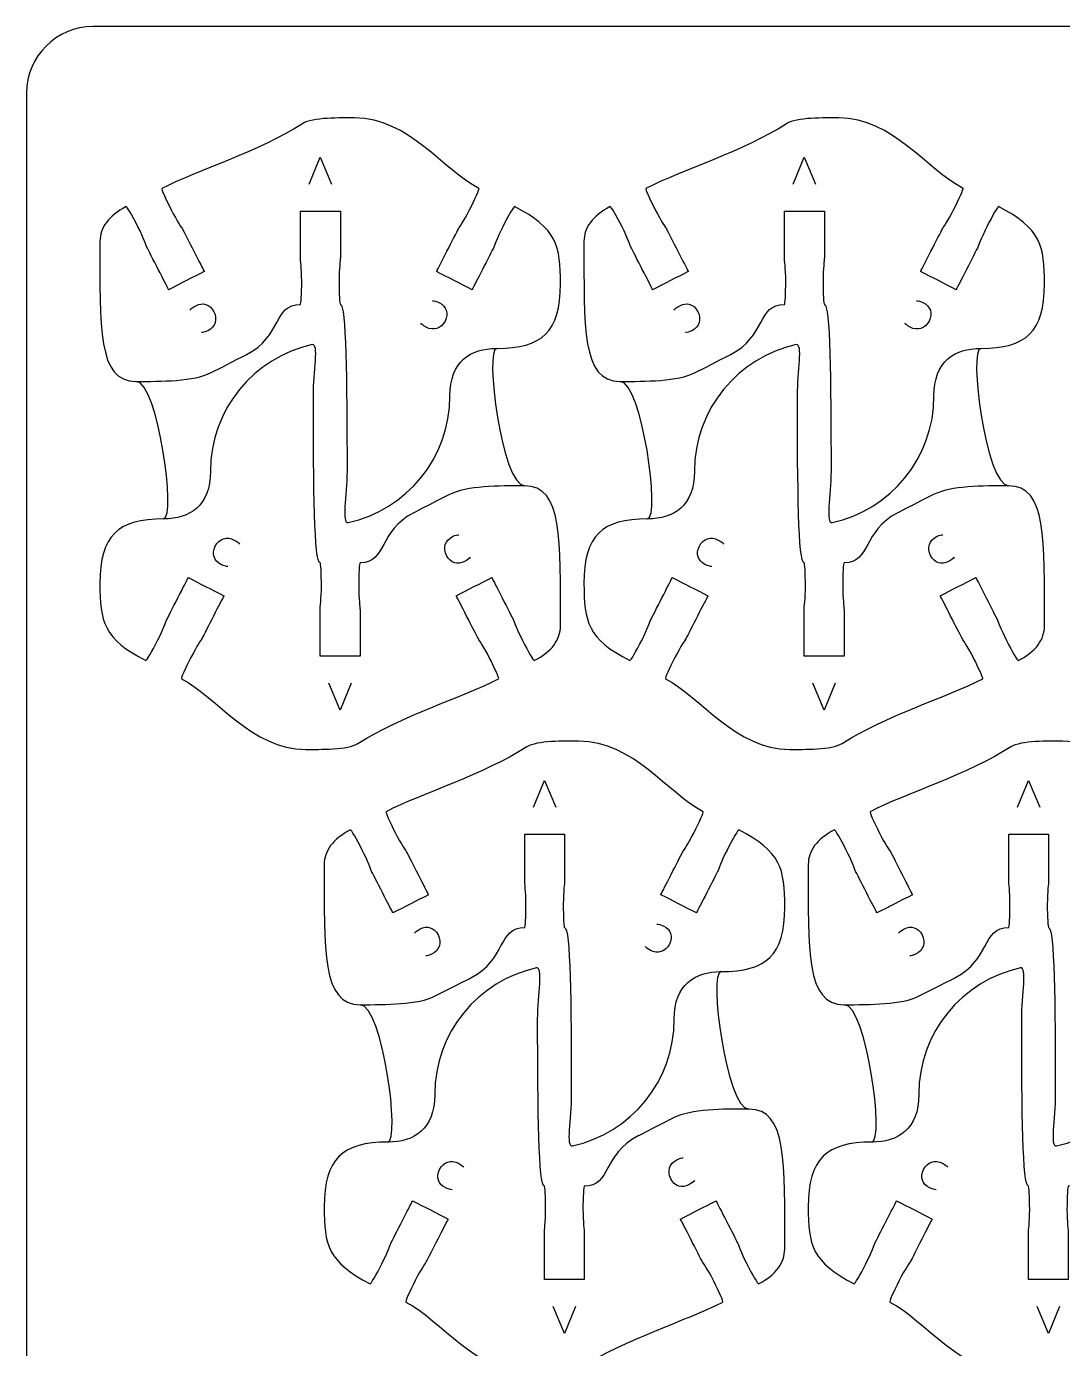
# Model space of a CAD drawing. Extents: x 0 to 300, y 0 to 300.
# Drawn here: x 0 to 77.8, y 200.8 to 300.1 of the extents above; entities that cross this region are included whole.
import ezdxf

# ---------------------------------------------------------------- set-up
doc = ezdxf.new("R2010")
doc.units = 0
doc.header["$MEASUREMENT"] = 0
doc.layers.add('DEFAULT', color=7, linetype='CONTINUOUS')

msp = doc.modelspace()

# ---------------------------------------------------------------- linework, layer by layer
at = {"layer": 'DEFAULT', "color": 250}
for points in [[(21.222, 288.269), (22.06, 290.29), (22.914, 288.269)], [(57.563, 288.269), (58.401, 290.29), (59.254, 288.269)], [(24.39, 250.787), (23.552, 248.766), (22.699, 250.787)], [(60.731, 250.787), (59.893, 248.766), (59.04, 250.787)], [(38.06, 241.474), (38.898, 243.496), (39.751, 241.474)], [(74.401, 241.474), (75.239, 243.496), (76.092, 241.474)], [(41.228, 203.992), (40.389, 201.971), (39.536, 203.992)], [(77.568, 203.992), (76.73, 201.971), (75.877, 203.992)]]:
    msp.add_lwpolyline(points, dxfattribs=at)
at = {"layer": 'DEFAULT', "color": 1}
for points, knots in [([(295, 0.1), (198.333, 0.1), (101.667, 0.1), (5, 0.1), (2.25, 0.1), (0, 2.35), (0, 5.1), (0, 101.767), (0, 198.433), (0, 295.1), (0, 297.85), (2.25, 300.1), (5, 300.1), (101.667, 300.1), (198.333, 300.1), (295, 300.1), (297.75, 300.1), (300, 297.85), (300, 295.1), (300, 198.433), (300, 101.767), (300, 5.1), (300, 2.35), (297.75, 0.1), (295, 0.1)], [0, 0, 0, 0, 822.047, 822.047, 822.047, 823.047, 823.047, 823.047, 1645.094, 1645.094, 1645.094, 1646.094, 1646.094, 1646.094, 2468.141, 2468.141, 2468.141, 2469.141, 2469.141, 2469.141, 3291.188, 3291.188, 3291.188, 3292.188, 3292.188, 3292.188, 3292.188]), ([(36.649, 286.569), (39.822, 284.946), (40.097, 283.631), (40.097, 280.776), (40.097, 277.156), (38.703, 275.928), (35.32, 275.928), (33.339, 275.928), (31.798, 274.956), (31.798, 272.352), (31.798, 267.696), (28.528, 263.805), (24.157, 262.845), (23.628, 262.746), (24.069, 264.852), (24.069, 266.697), (24.069, 273.629), (24.002, 279.235), (23.568, 279.235), (23.512, 279.235), (23.469, 280.018), (23.469, 280.985), (23.469, 281.955), (23.568, 282.562), (23.568, 282.738), (23.568, 283.905), (23.568, 285.071), (23.568, 286.238), (22.568, 286.238), (21.569, 286.238), (20.569, 286.238), (20.569, 285.071), (20.569, 283.905), (20.569, 282.738), (20.569, 282.562), (20.668, 281.955), (20.668, 280.985), (20.668, 280.018), (20.622, 279.235), (20.569, 279.235), (18.541, 279.235), (19.203, 276.834), (16.531, 275.468), (16.531, 275.468), (16.533, 275.465), (13.859, 274.105), (12.556, 273.442), (10.13, 273.446), (8.219, 273.446), (5.334, 273.446), (5.52, 277.491), (5.52, 283.962), (5.52, 284.969), (6.145, 285.882), (7.488, 286.569), (7.537, 286.595), (7.933, 285.916), (8.375, 285.056), (8.813, 284.194), (9.003, 283.608), (9.08, 283.454), (9.479, 282.675), (10.676, 280.335), (10.676, 280.335), (11.566, 280.791), (12.457, 281.246), (13.347, 281.702), (13.347, 281.702), (12.151, 284.038), (11.751, 284.82), (11.674, 284.975), (11.307, 285.469), (10.866, 286.329), (10.426, 287.194), (10.111, 287.909), (10.16, 287.935), (12.831, 289.302), (17.568, 290.758), (20.721, 292.794), (21.478, 293.283), (23.6, 293.236), (24.643, 293.236), (28.717, 293.236), (31.306, 289.302), (33.978, 287.936), (34.027, 287.909), (33.711, 287.194), (33.268, 286.33), (32.83, 285.469), (32.463, 284.975), (32.386, 284.82), (31.986, 284.038), (30.79, 281.702), (30.79, 281.702), (31.681, 281.247), (32.571, 280.791), (33.462, 280.336), (33.462, 280.336), (34.659, 282.675), (35.057, 283.454), (35.135, 283.608), (35.324, 284.195), (35.762, 285.056), (36.204, 285.917), (36.6, 286.596), (36.649, 286.569)], [1, 1, 1, 1, 2, 2, 2, 3, 3, 3, 4, 4, 4, 5, 5, 5, 6, 6, 6, 7, 7, 7, 8, 8, 8, 9, 9, 9, 18.92, 18.92, 18.92, 27.42, 27.42, 27.42, 37.34, 37.34, 37.34, 38.34, 38.34, 38.34, 39.34, 39.34, 39.34, 40.34, 40.34, 40.34, 41.34, 41.34, 41.34, 42.34, 42.34, 42.34, 43.34, 43.34, 43.34, 44.34, 44.34, 44.34, 45.34, 45.34, 45.34, 46.34, 46.34, 46.34, 47.34, 47.34, 47.34, 55.845472, 55.845472, 55.845472, 56.845472, 56.845472, 56.845472, 57.845472, 57.845472, 57.845472, 58.845472, 58.845472, 58.845472, 59.845472, 59.845472, 59.845472, 60.845472, 60.845472, 60.845472, 61.845472, 61.845472, 61.845472, 62.845472, 62.845472, 62.845472, 63.845472, 63.845472, 63.845472, 64.845472, 64.845472, 64.845472, 73.351835, 73.351835, 73.351835, 74.351835, 74.351835, 74.351835, 75.351835, 75.351835, 75.351835, 76.351835, 76.351835, 76.351835, 76.351835]), ([(72.99, 286.569), (76.162, 284.946), (76.438, 283.631), (76.438, 280.776), (76.438, 277.156), (75.043, 275.928), (71.661, 275.928), (69.68, 275.928), (68.139, 274.956), (68.139, 272.352), (68.139, 267.696), (64.869, 263.805), (60.498, 262.845), (59.969, 262.746), (60.41, 264.852), (60.41, 266.697), (60.41, 273.629), (60.343, 279.235), (59.909, 279.235), (59.852, 279.235), (59.81, 280.018), (59.81, 280.985), (59.81, 281.955), (59.909, 282.562), (59.909, 282.738), (59.909, 283.905), (59.909, 285.071), (59.909, 286.238), (58.909, 286.238), (57.91, 286.238), (56.91, 286.238), (56.91, 285.071), (56.91, 283.905), (56.91, 282.738), (56.91, 282.562), (57.009, 281.955), (57.009, 280.985), (57.009, 280.018), (56.963, 279.235), (56.91, 279.235), (54.882, 279.235), (55.544, 276.834), (52.872, 275.468), (52.872, 275.468), (52.874, 275.465), (50.2, 274.105), (48.897, 273.442), (46.471, 273.446), (44.56, 273.446), (41.675, 273.446), (41.86, 277.491), (41.86, 283.962), (41.86, 284.969), (42.486, 285.882), (43.829, 286.569), (43.878, 286.595), (44.274, 285.916), (44.715, 285.056), (45.154, 284.194), (45.343, 283.608), (45.421, 283.454), (45.82, 282.675), (47.017, 280.335), (47.017, 280.335), (47.907, 280.791), (48.798, 281.246), (49.688, 281.702), (49.688, 281.702), (48.492, 284.038), (48.092, 284.82), (48.015, 284.975), (47.648, 285.469), (47.206, 286.329), (46.767, 287.194), (46.451, 287.909), (46.5, 287.935), (49.172, 289.302), (53.909, 290.758), (57.062, 292.794), (57.819, 293.283), (59.941, 293.236), (60.984, 293.236), (65.058, 293.236), (67.647, 289.302), (70.319, 287.936), (70.368, 287.909), (70.052, 287.194), (69.609, 286.33), (69.171, 285.469), (68.804, 284.975), (68.727, 284.82), (68.328, 284.038), (67.131, 281.702), (67.131, 281.702), (68.021, 281.247), (68.912, 280.791), (69.803, 280.336), (69.803, 280.336), (70.999, 282.675), (71.398, 283.454), (71.476, 283.608), (71.665, 284.195), (72.103, 285.056), (72.545, 285.917), (72.941, 286.596), (72.99, 286.569)], [1, 1, 1, 1, 2, 2, 2, 3, 3, 3, 4, 4, 4, 5, 5, 5, 6, 6, 6, 7, 7, 7, 8, 8, 8, 9, 9, 9, 18.92, 18.92, 18.92, 27.42, 27.42, 27.42, 37.34, 37.34, 37.34, 38.34, 38.34, 38.34, 39.34, 39.34, 39.34, 40.34, 40.34, 40.34, 41.34, 41.34, 41.34, 42.34, 42.34, 42.34, 43.34, 43.34, 43.34, 44.34, 44.34, 44.34, 45.34, 45.34, 45.34, 46.34, 46.34, 46.34, 47.34, 47.34, 47.34, 55.846363, 55.846363, 55.846363, 56.846363, 56.846363, 56.846363, 57.846363, 57.846363, 57.846363, 58.846363, 58.846363, 58.846363, 59.846363, 59.846363, 59.846363, 60.846363, 60.846363, 60.846363, 61.846363, 61.846363, 61.846363, 62.846363, 62.846363, 62.846363, 63.846363, 63.846363, 63.846363, 64.846363, 64.846363, 64.846363, 73.352725, 73.352725, 73.352725, 74.352725, 74.352725, 74.352725, 75.352725, 75.352725, 75.352725, 76.352725, 76.352725, 76.352725, 76.352725]), ([(8.965, 252.487), (5.792, 254.11), (5.517, 255.425), (5.517, 258.28), (5.517, 261.9), (6.911, 263.127), (10.294, 263.127), (12.275, 263.127), (13.816, 264.1), (13.816, 266.704), (13.816, 271.36), (17.086, 275.251), (21.457, 276.211), (21.986, 276.31), (21.545, 274.204), (21.545, 272.359), (21.545, 265.427), (21.612, 259.821), (22.046, 259.821), (22.102, 259.821), (22.145, 259.038), (22.145, 258.071), (22.145, 257.101), (22.046, 256.494), (22.046, 256.318), (22.046, 255.151), (22.046, 253.985), (22.046, 252.818), (23.046, 252.818), (24.045, 252.818), (25.045, 252.818), (25.045, 253.985), (25.045, 255.151), (25.045, 256.318), (25.045, 256.494), (24.946, 257.101), (24.946, 258.071), (24.946, 259.038), (24.992, 259.821), (25.045, 259.821), (27.073, 259.821), (26.411, 262.222), (29.083, 263.588), (29.083, 263.588), (29.081, 263.591), (31.755, 264.951), (33.058, 265.614), (35.484, 265.61), (37.395, 265.61), (40.28, 265.61), (40.094, 261.566), (40.094, 255.094), (40.094, 254.087), (39.469, 253.173), (38.126, 252.487), (38.077, 252.461), (37.681, 253.14), (37.239, 254), (36.801, 254.862), (36.611, 255.448), (36.534, 255.602), (36.135, 256.381), (34.938, 258.721), (34.938, 258.721), (34.048, 258.265), (33.157, 257.809), (32.267, 257.354), (32.267, 257.354), (33.463, 255.018), (33.863, 254.236), (33.94, 254.081), (34.307, 253.587), (34.749, 252.727), (35.188, 251.861), (35.503, 251.147), (35.454, 251.121), (32.783, 249.754), (28.046, 248.298), (24.893, 246.262), (24.136, 245.773), (22.014, 245.82), (20.971, 245.82), (16.896, 245.82), (14.308, 249.754), (11.636, 251.12), (11.587, 251.147), (11.903, 251.861), (12.346, 252.725), (12.784, 253.587), (13.151, 254.081), (13.228, 254.236), (13.628, 255.018), (14.824, 257.354), (14.824, 257.354), (13.933, 257.809), (13.043, 258.265), (12.152, 258.72), (12.152, 258.72), (10.955, 256.381), (10.557, 255.602), (10.479, 255.447), (10.29, 254.861), (9.851, 254), (9.409, 253.139), (9.014, 252.46), (8.965, 252.487)], [1, 1, 1, 1, 2, 2, 2, 3, 3, 3, 4, 4, 4, 5, 5, 5, 6, 6, 6, 7, 7, 7, 8, 8, 8, 9, 9, 9, 18.92, 18.92, 18.92, 27.42, 27.42, 27.42, 37.34, 37.34, 37.34, 38.34, 38.34, 38.34, 39.34, 39.34, 39.34, 40.34, 40.34, 40.34, 41.34, 41.34, 41.34, 42.34, 42.34, 42.34, 43.34, 43.34, 43.34, 44.34, 44.34, 44.34, 45.34, 45.34, 45.34, 46.34, 46.34, 46.34, 47.34, 47.34, 47.34, 55.845472, 55.845472, 55.845472, 56.845472, 56.845472, 56.845472, 57.845472, 57.845472, 57.845472, 58.845472, 58.845472, 58.845472, 59.845472, 59.845472, 59.845472, 60.845472, 60.845472, 60.845472, 61.845472, 61.845472, 61.845472, 62.845472, 62.845472, 62.845472, 63.845472, 63.845472, 63.845472, 64.845472, 64.845472, 64.845472, 73.351835, 73.351835, 73.351835, 74.351835, 74.351835, 74.351835, 75.351835, 75.351835, 75.351835, 76.351835, 76.351835, 76.351835, 76.351835]), ([(45.306, 252.487), (42.133, 254.11), (41.858, 255.425), (41.858, 258.28), (41.858, 261.9), (43.252, 263.127), (46.635, 263.127), (48.616, 263.127), (50.156, 264.1), (50.156, 266.704), (50.156, 271.36), (53.427, 275.251), (57.798, 276.211), (58.327, 276.31), (57.886, 274.204), (57.886, 272.359), (57.886, 265.427), (57.953, 259.821), (58.387, 259.821), (58.443, 259.821), (58.486, 259.038), (58.486, 258.071), (58.486, 257.101), (58.387, 256.494), (58.387, 256.318), (58.387, 255.151), (58.387, 253.985), (58.387, 252.818), (59.386, 252.818), (60.386, 252.818), (61.385, 252.818), (61.385, 253.985), (61.385, 255.151), (61.385, 256.318), (61.385, 256.494), (61.287, 257.101), (61.287, 258.071), (61.287, 259.038), (61.332, 259.821), (61.385, 259.821), (63.414, 259.821), (62.752, 262.222), (65.424, 263.588), (65.424, 263.588), (65.422, 263.591), (68.096, 264.951), (69.399, 265.614), (71.825, 265.61), (73.736, 265.61), (76.621, 265.61), (76.435, 261.566), (76.435, 255.094), (76.435, 254.087), (75.81, 253.173), (74.467, 252.487), (74.417, 252.461), (74.022, 253.14), (73.58, 254), (73.142, 254.862), (72.952, 255.448), (72.875, 255.602), (72.476, 256.381), (71.279, 258.721), (71.279, 258.721), (70.389, 258.265), (69.498, 257.809), (68.608, 257.354), (68.608, 257.354), (69.804, 255.018), (70.203, 254.236), (70.281, 254.081), (70.648, 253.587), (71.089, 252.727), (71.528, 251.861), (71.844, 251.147), (71.795, 251.121), (69.124, 249.754), (64.386, 248.298), (61.234, 246.262), (60.477, 245.773), (58.355, 245.82), (57.312, 245.82), (53.237, 245.82), (50.649, 249.754), (47.977, 251.12), (47.928, 251.147), (48.244, 251.861), (48.686, 252.725), (49.125, 253.587), (49.492, 254.081), (49.569, 254.236), (49.968, 255.018), (51.165, 257.354), (51.165, 257.354), (50.274, 257.809), (49.384, 258.265), (48.493, 258.72), (48.493, 258.72), (47.296, 256.381), (46.898, 255.602), (46.82, 255.447), (46.63, 254.861), (46.192, 254), (45.75, 253.139), (45.355, 252.46), (45.306, 252.487)], [1, 1, 1, 1, 2, 2, 2, 3, 3, 3, 4, 4, 4, 5, 5, 5, 6, 6, 6, 7, 7, 7, 8, 8, 8, 9, 9, 9, 18.92, 18.92, 18.92, 27.42, 27.42, 27.42, 37.34, 37.34, 37.34, 38.34, 38.34, 38.34, 39.34, 39.34, 39.34, 40.34, 40.34, 40.34, 41.34, 41.34, 41.34, 42.34, 42.34, 42.34, 43.34, 43.34, 43.34, 44.34, 44.34, 44.34, 45.34, 45.34, 45.34, 46.34, 46.34, 46.34, 47.34, 47.34, 47.34, 55.845472, 55.845472, 55.845472, 56.845472, 56.845472, 56.845472, 57.845472, 57.845472, 57.845472, 58.845472, 58.845472, 58.845472, 59.845472, 59.845472, 59.845472, 60.845472, 60.845472, 60.845472, 61.845472, 61.845472, 61.845472, 62.845472, 62.845472, 62.845472, 63.845472, 63.845472, 63.845472, 64.845472, 64.845472, 64.845472, 73.351835, 73.351835, 73.351835, 74.351835, 74.351835, 74.351835, 75.351835, 75.351835, 75.351835, 76.351835, 76.351835, 76.351835, 76.351835]), ([(53.486, 239.774), (56.659, 238.151), (56.934, 236.836), (56.934, 233.982), (56.934, 230.362), (55.54, 229.134), (52.157, 229.134), (50.176, 229.134), (48.636, 228.161), (48.636, 225.558), (48.636, 220.901), (45.365, 217.01), (40.995, 216.05), (40.465, 215.952), (40.906, 218.058), (40.906, 219.903), (40.906, 226.835), (40.839, 232.44), (40.405, 232.44), (40.349, 232.44), (40.307, 233.224), (40.307, 234.19), (40.307, 235.16), (40.405, 235.767), (40.405, 235.944), (40.405, 237.11), (40.405, 238.277), (40.405, 239.443), (39.406, 239.443), (38.406, 239.443), (37.407, 239.443), (37.407, 238.277), (37.407, 237.11), (37.407, 235.944), (37.407, 235.767), (37.506, 235.16), (37.506, 234.19), (37.506, 233.224), (37.46, 232.44), (37.407, 232.44), (35.378, 232.44), (36.04, 230.04), (33.369, 228.674), (33.369, 228.674), (33.37, 228.67), (30.697, 227.31), (29.393, 226.647), (26.967, 226.651), (25.056, 226.651), (22.171, 226.651), (22.357, 230.696), (22.357, 237.167), (22.357, 238.175), (22.982, 239.088), (24.325, 239.774), (24.375, 239.801), (24.77, 239.122), (25.212, 238.261), (25.65, 237.4), (25.84, 236.814), (25.917, 236.659), (26.316, 235.88), (27.513, 233.541), (27.513, 233.541), (28.404, 233.996), (29.294, 234.452), (30.185, 234.907), (30.185, 234.907), (28.988, 237.244), (28.589, 238.025), (28.511, 238.18), (28.145, 238.674), (27.703, 239.535), (27.264, 240.4), (26.948, 241.114), (26.997, 241.141), (29.668, 242.507), (34.406, 243.964), (37.558, 245.999), (38.316, 246.488), (40.437, 246.441), (41.48, 246.441), (45.555, 246.441), (48.144, 242.508), (50.815, 241.141), (50.864, 241.115), (50.548, 240.4), (50.106, 239.536), (49.667, 238.675), (49.301, 238.181), (49.223, 238.026), (48.824, 237.244), (47.627, 234.908), (47.627, 234.908), (48.518, 234.452), (49.408, 233.997), (50.299, 233.541), (50.299, 233.541), (51.496, 235.88), (51.895, 236.659), (51.972, 236.814), (52.162, 237.4), (52.6, 238.261), (53.042, 239.122), (53.437, 239.801), (53.486, 239.774)], [1, 1, 1, 1, 2, 2, 2, 3, 3, 3, 4, 4, 4, 5, 5, 5, 6, 6, 6, 7, 7, 7, 8, 8, 8, 9, 9, 9, 18.92, 18.92, 18.92, 27.42, 27.42, 27.42, 37.34, 37.34, 37.34, 38.34, 38.34, 38.34, 39.34, 39.34, 39.34, 40.34, 40.34, 40.34, 41.34, 41.34, 41.34, 42.34, 42.34, 42.34, 43.34, 43.34, 43.34, 44.34, 44.34, 44.34, 45.34, 45.34, 45.34, 46.34, 46.34, 46.34, 47.34, 47.34, 47.34, 55.846363, 55.846363, 55.846363, 56.846363, 56.846363, 56.846363, 57.846363, 57.846363, 57.846363, 58.846363, 58.846363, 58.846363, 59.846363, 59.846363, 59.846363, 60.846363, 60.846363, 60.846363, 61.846363, 61.846363, 61.846363, 62.846363, 62.846363, 62.846363, 63.846363, 63.846363, 63.846363, 64.846363, 64.846363, 64.846363, 73.352725, 73.352725, 73.352725, 74.352725, 74.352725, 74.352725, 75.352725, 75.352725, 75.352725, 76.352725, 76.352725, 76.352725, 76.352725]), ([(89.827, 239.774), (93, 238.151), (93.275, 236.836), (93.275, 233.982), (93.275, 230.362), (91.881, 229.134), (88.498, 229.134), (86.517, 229.134), (84.977, 228.161), (84.977, 225.558), (84.977, 220.901), (81.706, 217.01), (77.335, 216.05), (76.806, 215.952), (77.247, 218.058), (77.247, 219.903), (77.247, 226.835), (77.18, 232.44), (76.746, 232.44), (76.69, 232.44), (76.647, 233.224), (76.647, 234.19), (76.647, 235.16), (76.746, 235.767), (76.746, 235.944), (76.746, 237.11), (76.746, 238.277), (76.746, 239.443), (75.747, 239.443), (74.747, 239.443), (73.748, 239.443), (73.748, 238.277), (73.748, 237.11), (73.748, 235.944), (73.748, 235.767), (73.846, 235.16), (73.846, 234.19), (73.846, 233.224), (73.801, 232.44), (73.748, 232.44), (71.719, 232.44), (72.381, 230.04), (69.709, 228.674), (69.709, 228.674), (69.711, 228.67), (67.037, 227.31), (65.734, 226.647), (63.308, 226.651), (61.397, 226.651), (58.512, 226.651), (58.698, 230.696), (58.698, 237.167), (58.698, 238.175), (59.323, 239.088), (60.666, 239.774), (60.716, 239.801), (61.111, 239.122), (61.553, 238.261), (61.991, 237.4), (62.181, 236.814), (62.258, 236.659), (62.657, 235.88), (63.854, 233.541), (63.854, 233.541), (64.745, 233.996), (65.635, 234.452), (66.526, 234.907), (66.526, 234.907), (65.329, 237.244), (64.93, 238.025), (64.852, 238.18), (64.485, 238.674), (64.044, 239.535), (63.605, 240.4), (63.289, 241.114), (63.338, 241.141), (66.009, 242.507), (70.747, 243.964), (73.899, 245.999), (74.656, 246.488), (76.778, 246.441), (77.821, 246.441), (81.896, 246.441), (84.484, 242.508), (87.156, 241.141), (87.205, 241.115), (86.889, 240.4), (86.447, 239.536), (86.008, 238.675), (85.642, 238.181), (85.564, 238.026), (85.165, 237.244), (83.968, 234.908), (83.968, 234.908), (84.859, 234.452), (85.749, 233.997), (86.64, 233.541), (86.64, 233.541), (87.837, 235.88), (88.236, 236.659), (88.313, 236.814), (88.503, 237.4), (88.941, 238.261), (89.383, 239.122), (89.778, 239.801), (89.827, 239.774)], [1, 1, 1, 1, 2, 2, 2, 3, 3, 3, 4, 4, 4, 5, 5, 5, 6, 6, 6, 7, 7, 7, 8, 8, 8, 9, 9, 9, 18.92, 18.92, 18.92, 27.42, 27.42, 27.42, 37.34, 37.34, 37.34, 38.34, 38.34, 38.34, 39.34, 39.34, 39.34, 40.34, 40.34, 40.34, 41.34, 41.34, 41.34, 42.34, 42.34, 42.34, 43.34, 43.34, 43.34, 44.34, 44.34, 44.34, 45.34, 45.34, 45.34, 46.34, 46.34, 46.34, 47.34, 47.34, 47.34, 55.846363, 55.846363, 55.846363, 56.846363, 56.846363, 56.846363, 57.846363, 57.846363, 57.846363, 58.846363, 58.846363, 58.846363, 59.846363, 59.846363, 59.846363, 60.846363, 60.846363, 60.846363, 61.846363, 61.846363, 61.846363, 62.846363, 62.846363, 62.846363, 63.846363, 63.846363, 63.846363, 64.846363, 64.846363, 64.846363, 73.352725, 73.352725, 73.352725, 74.352725, 74.352725, 74.352725, 75.352725, 75.352725, 75.352725, 76.352725, 76.352725, 76.352725, 76.352725]), ([(25.802, 205.693), (22.63, 207.316), (22.355, 208.631), (22.355, 211.485), (22.355, 215.105), (23.749, 216.333), (27.131, 216.333), (29.113, 216.333), (30.653, 217.306), (30.653, 219.909), (30.653, 224.566), (33.923, 228.457), (38.294, 229.416), (38.823, 229.515), (38.382, 227.409), (38.382, 225.564), (38.382, 218.632), (38.449, 213.026), (38.884, 213.026), (38.94, 213.026), (38.982, 212.243), (38.982, 211.277), (38.982, 210.306), (38.884, 209.7), (38.884, 209.523), (38.884, 208.357), (38.884, 207.19), (38.884, 206.024), (39.883, 206.024), (40.883, 206.024), (41.882, 206.024), (41.882, 207.19), (41.882, 208.357), (41.882, 209.523), (41.882, 209.7), (41.783, 210.306), (41.783, 211.277), (41.783, 212.243), (41.829, 213.026), (41.882, 213.026), (43.911, 213.026), (43.249, 215.427), (45.92, 216.793), (45.92, 216.793), (45.918, 216.797), (48.592, 218.157), (49.896, 218.82), (52.321, 218.816), (54.233, 218.816), (57.117, 218.816), (56.932, 214.771), (56.932, 208.3), (56.932, 207.292), (56.307, 206.379), (54.963, 205.693), (54.914, 205.666), (54.518, 206.345), (54.077, 207.206), (53.638, 208.067), (53.449, 208.653), (53.371, 208.808), (52.973, 209.586), (51.776, 211.926), (51.776, 211.926), (50.885, 211.471), (49.995, 211.015), (49.104, 210.559), (49.104, 210.559), (50.301, 208.224), (50.7, 207.442), (50.778, 207.287), (51.144, 206.792), (51.586, 205.932), (52.025, 205.067), (52.341, 204.353), (52.292, 204.326), (49.62, 202.96), (44.883, 201.503), (41.731, 199.468), (40.973, 198.979), (38.851, 199.026), (37.808, 199.026), (33.734, 199.026), (31.145, 202.959), (28.474, 204.326), (28.425, 204.352), (28.741, 205.067), (29.183, 205.931), (29.621, 206.792), (29.988, 207.286), (30.065, 207.441), (30.465, 208.223), (31.661, 210.559), (31.661, 210.559), (30.771, 211.015), (29.88, 211.47), (28.99, 211.926), (28.99, 211.926), (27.793, 209.586), (27.394, 208.808), (27.316, 208.653), (27.127, 208.067), (26.689, 207.206), (26.247, 206.345), (25.851, 205.666), (25.802, 205.693)], [1, 1, 1, 1, 2, 2, 2, 3, 3, 3, 4, 4, 4, 5, 5, 5, 6, 6, 6, 7, 7, 7, 8, 8, 8, 9, 9, 9, 18.92, 18.92, 18.92, 27.42, 27.42, 27.42, 37.34, 37.34, 37.34, 38.34, 38.34, 38.34, 39.34, 39.34, 39.34, 40.34, 40.34, 40.34, 41.34, 41.34, 41.34, 42.34, 42.34, 42.34, 43.34, 43.34, 43.34, 44.34, 44.34, 44.34, 45.34, 45.34, 45.34, 46.34, 46.34, 46.34, 47.34, 47.34, 47.34, 55.845472, 55.845472, 55.845472, 56.845472, 56.845472, 56.845472, 57.845472, 57.845472, 57.845472, 58.845472, 58.845472, 58.845472, 59.845472, 59.845472, 59.845472, 60.845472, 60.845472, 60.845472, 61.845472, 61.845472, 61.845472, 62.845472, 62.845472, 62.845472, 63.845472, 63.845472, 63.845472, 64.845472, 64.845472, 64.845472, 73.351835, 73.351835, 73.351835, 74.351835, 74.351835, 74.351835, 75.351835, 75.351835, 75.351835, 76.351835, 76.351835, 76.351835, 76.351835]), ([(62.143, 205.693), (58.971, 207.316), (58.695, 208.631), (58.695, 211.485), (58.695, 215.105), (60.09, 216.333), (63.472, 216.333), (65.454, 216.333), (66.994, 217.306), (66.994, 219.909), (66.994, 224.566), (70.264, 228.457), (74.635, 229.416), (75.164, 229.515), (74.723, 227.409), (74.723, 225.564), (74.723, 218.632), (74.791, 213.026), (75.225, 213.026), (75.281, 213.026), (75.323, 212.243), (75.323, 211.277), (75.323, 210.306), (75.225, 209.7), (75.225, 209.523), (75.225, 208.357), (75.225, 207.19), (75.225, 206.024), (76.224, 206.024), (77.224, 206.024), (78.223, 206.024), (78.223, 207.19), (78.223, 208.357), (78.223, 209.523), (78.223, 209.7), (78.124, 210.306), (78.124, 211.277), (78.124, 212.243), (78.17, 213.026), (78.223, 213.026), (80.252, 213.026), (79.589, 215.427), (82.261, 216.793), (82.261, 216.793), (82.259, 216.797), (84.933, 218.157), (86.236, 218.82), (88.662, 218.816), (90.574, 218.816), (93.458, 218.816), (93.273, 214.771), (93.273, 208.3), (93.273, 207.292), (92.648, 206.379), (91.304, 205.693), (91.255, 205.666), (90.859, 206.345), (90.418, 207.206), (89.979, 208.067), (89.79, 208.653), (89.712, 208.808), (89.313, 209.586), (88.116, 211.926), (88.116, 211.926), (87.226, 211.471), (86.336, 211.015), (85.445, 210.559), (85.445, 210.559), (86.641, 208.224), (87.041, 207.442), (87.118, 207.287), (87.485, 206.792), (87.927, 205.932), (88.366, 205.067), (88.682, 204.353), (88.633, 204.326), (85.961, 202.96), (81.224, 201.503), (78.071, 199.468), (77.314, 198.979), (75.192, 199.026), (74.149, 199.026), (70.075, 199.026), (67.486, 202.959), (64.814, 204.326), (64.765, 204.352), (65.081, 205.067), (65.524, 205.931), (65.962, 206.792), (66.329, 207.286), (66.406, 207.441), (66.806, 208.223), (68.002, 210.559), (68.002, 210.559), (67.112, 211.015), (66.221, 211.47), (65.331, 211.926), (65.331, 211.926), (64.134, 209.586), (63.735, 208.808), (63.658, 208.653), (63.468, 208.067), (63.03, 207.206), (62.588, 206.345), (62.192, 205.666), (62.143, 205.693)], [1, 1, 1, 1, 2, 2, 2, 3, 3, 3, 4, 4, 4, 5, 5, 5, 6, 6, 6, 7, 7, 7, 8, 8, 8, 9, 9, 9, 18.92, 18.92, 18.92, 27.42, 27.42, 27.42, 37.34, 37.34, 37.34, 38.34, 38.34, 38.34, 39.34, 39.34, 39.34, 40.34, 40.34, 40.34, 41.34, 41.34, 41.34, 42.34, 42.34, 42.34, 43.34, 43.34, 43.34, 44.34, 44.34, 44.34, 45.34, 45.34, 45.34, 46.34, 46.34, 46.34, 47.34, 47.34, 47.34, 55.845472, 55.845472, 55.845472, 56.845472, 56.845472, 56.845472, 57.845472, 57.845472, 57.845472, 58.845472, 58.845472, 58.845472, 59.845472, 59.845472, 59.845472, 60.845472, 60.845472, 60.845472, 61.845472, 61.845472, 61.845472, 62.845472, 62.845472, 62.845472, 63.845472, 63.845472, 63.845472, 64.845472, 64.845472, 64.845472, 73.351835, 73.351835, 73.351835, 74.351835, 74.351835, 74.351835, 75.351835, 75.351835, 75.351835, 76.351835, 76.351835, 76.351835, 76.351835])]:
    msp.add_open_spline(points, degree=3, knots=knots, dxfattribs=at)
at = {"layer": 'DEFAULT', "color": 250}
for points in [[(12.288, 278.806), (12.351, 278.892), (12.5, 279.022), (12.719, 279.135), (13.226, 279.395), (13.772, 279.27), (14.074, 278.68), (14.363, 278.117), (14.176, 277.54), (13.619, 277.254), (13.395, 277.139), (13.229, 277.115), (13.151, 277.115)], [(30.491, 279.504), (30.599, 279.503), (30.791, 279.458), (31.01, 279.346), (31.517, 279.086), (31.734, 278.57), (31.432, 277.98), (31.144, 277.417), (30.566, 277.231), (30.009, 277.517), (29.785, 277.632), (29.668, 277.752), (29.623, 277.816)], [(48.629, 278.806), (48.692, 278.892), (48.841, 279.022), (49.06, 279.135), (49.567, 279.395), (50.113, 279.27), (50.415, 278.68), (50.703, 278.117), (50.517, 277.54), (49.959, 277.254), (49.735, 277.139), (49.57, 277.115), (49.492, 277.115)], [(66.832, 279.504), (66.939, 279.503), (67.132, 279.458), (67.351, 279.346), (67.858, 279.086), (68.075, 278.57), (67.773, 277.98), (67.484, 277.417), (66.907, 277.231), (66.35, 277.517), (66.126, 277.632), (66.009, 277.752), (65.964, 277.816)], [(15.121, 259.552), (15.014, 259.553), (14.821, 259.598), (14.603, 259.71), (14.096, 259.97), (13.878, 260.486), (14.18, 261.076), (14.469, 261.639), (15.046, 261.825), (15.604, 261.539), (15.828, 261.424), (15.945, 261.303), (15.99, 261.24)], [(33.325, 260.25), (33.261, 260.164), (33.112, 260.033), (32.894, 259.921), (32.387, 259.662), (31.841, 259.786), (31.539, 260.376), (31.25, 260.939), (31.436, 261.516), (31.994, 261.802), (32.218, 261.917), (32.384, 261.941), (32.462, 261.941)], [(51.462, 259.552), (51.355, 259.553), (51.162, 259.598), (50.944, 259.71), (50.437, 259.97), (50.219, 260.486), (50.521, 261.076), (50.81, 261.639), (51.387, 261.825), (51.945, 261.539), (52.169, 261.424), (52.286, 261.303), (52.331, 261.24)], [(69.666, 260.25), (69.602, 260.164), (69.453, 260.033), (69.234, 259.921), (68.728, 259.662), (68.182, 259.786), (67.879, 260.376), (67.591, 260.939), (67.777, 261.516), (68.335, 261.802), (68.559, 261.917), (68.725, 261.941), (68.803, 261.941)], [(29.125, 232.011), (29.189, 232.098), (29.338, 232.228), (29.556, 232.34), (30.063, 232.6), (30.609, 232.475), (30.911, 231.886), (31.2, 231.323), (31.014, 230.746), (30.456, 230.46), (30.232, 230.345), (30.066, 230.32), (29.988, 230.321)], [(47.329, 232.709), (47.436, 232.708), (47.629, 232.663), (47.847, 232.551), (48.354, 232.291), (48.572, 231.775), (48.27, 231.186), (47.981, 230.623), (47.404, 230.437), (46.846, 230.723), (46.622, 230.838), (46.505, 230.958), (46.46, 231.021)], [(65.466, 232.011), (65.53, 232.098), (65.679, 232.228), (65.897, 232.34), (66.404, 232.6), (66.95, 232.475), (67.252, 231.886), (67.541, 231.323), (67.355, 230.746), (66.797, 230.46), (66.573, 230.345), (66.407, 230.32), (66.329, 230.321)], [(31.959, 212.758), (31.851, 212.759), (31.659, 212.804), (31.44, 212.916), (30.933, 213.175), (30.716, 213.692), (31.018, 214.281), (31.306, 214.844), (31.884, 215.03), (32.441, 214.744), (32.665, 214.629), (32.782, 214.509), (32.827, 214.445)], [(50.162, 213.456), (50.099, 213.369), (49.95, 213.239), (49.731, 213.127), (49.224, 212.867), (48.678, 212.992), (48.376, 213.581), (48.087, 214.144), (48.274, 214.721), (48.831, 215.007), (49.055, 215.122), (49.221, 215.146), (49.299, 215.146)], [(68.3, 212.758), (68.192, 212.759), (68, 212.804), (67.781, 212.916), (67.274, 213.175), (67.056, 213.692), (67.359, 214.281), (67.647, 214.844), (68.224, 215.03), (68.782, 214.744), (69.006, 214.629), (69.123, 214.509), (69.168, 214.445)]]:
    msp.add_open_spline(points, degree=3, knots=[0, 0, 0, 0, 1, 1, 1, 2, 2, 2, 3, 3, 3, 4, 4, 4, 4], dxfattribs=at)
at = {"layer": 'DEFAULT', "color": 1}
for points in [[(35.32, 275.928), (34.345, 275.928), (35.715, 265.61), (37.396, 265.61)], [(71.661, 275.928), (70.686, 275.928), (72.055, 265.61), (73.736, 265.61)], [(10.294, 263.128), (11.269, 263.128), (9.899, 273.446), (8.218, 273.446)], [(46.635, 263.128), (47.61, 263.128), (46.24, 273.446), (44.559, 273.446)], [(52.157, 229.134), (51.182, 229.134), (52.552, 218.816), (54.233, 218.816)], [(27.131, 216.333), (28.106, 216.333), (26.737, 226.651), (25.056, 226.651)], [(63.472, 216.333), (64.447, 216.333), (63.078, 226.651), (61.397, 226.651)]]:
    msp.add_open_spline(points, degree=3, dxfattribs=at)

doc.saveas('drawing.dxf')
